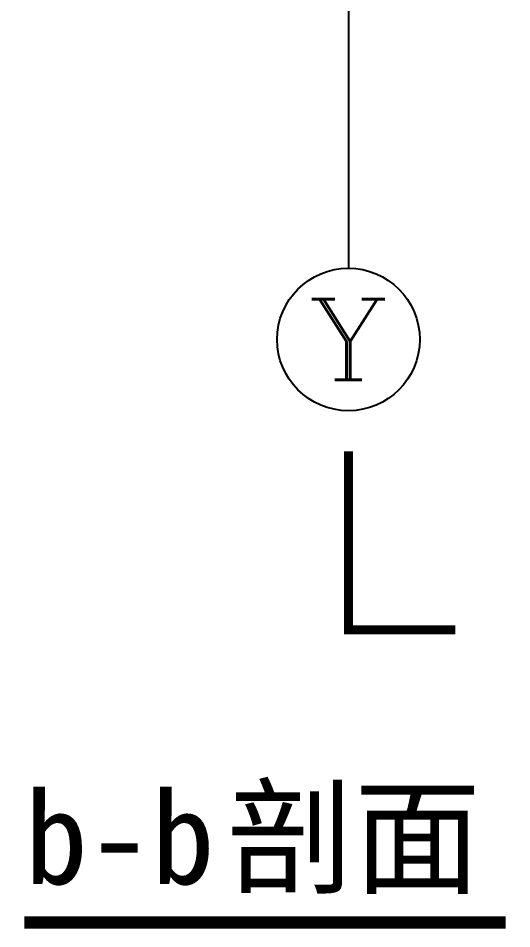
# Model space of a CAD drawing. Extents: x 0 to 125661, y -104936 to 8656.
# Drawn here: x 100699 to 101252, y -84088 to -83067 of the extents above; entities that cross this region are included whole.
import ezdxf
from ezdxf.enums import TextEntityAlignment as Align

# ---------------------------------------------------------------- set-up
doc = ezdxf.new("R2010")
doc.units = 0
doc.header["$LTSCALE"] = 800
doc.header["$MEASUREMENT"] = 0
doc.layers.get('0').update_dxf_attribs({"linetype": 'CONTINUOUS'})
for name, color, linetype in [('AXIS', 3, 'CONTINUOUS'), ('AXIS_TEXT', 7, 'CONTINUOUS'), ('DIM_SYMB', 3, 'CONTINUOUS'), ('PUB_TEXT', 7, 'CONTINUOUS')]:
    doc.layers.add(name, color=color, linetype=linetype)
doc.styles.add('_TCH_AXIS', font='COMPLEX', dxfattribs={"bigfont": 'GBCBIG'})
doc.styles.add('COMPLEX', font='COMPLEX')
doc.styles.add('黑体', font='SIMHEI.TTF')

# ---------------------------------------------------------------- blocks, each defined once
blk = doc.blocks.new('_AXISO')
blk.add_circle((0, 0), 0.5)
at = {"layer": 'AXIS_TEXT', "style": 'COMPLEX', "width": 1.041667}
blk.add_attdef('A', text='', height=0.56, dxfattribs=at).set_placement((-0.25, -0.28), (0.25, -0.28), align=Align.FIT)

msp = doc.modelspace()

# ---------------------------------------------------------------- linework, layer by layer
at = {"layer": 'AXIS'}
msp.add_line((101068.9, -82787.2), (101068.9, -83347.2), dxfattribs=at)
at = {"layer": 'DIM_SYMB'}
for points, const_width in [([(101188.9, -83752.9), (101068.9, -83752.9), (101068.9, -83552.9)], 10), ([(100705.5, -84081.5), (101245.1, -84081.5)], 14)]:
    msp.add_lwpolyline(points, dxfattribs=dict(at, const_width=const_width))

# ---------------------------------------------------------------- block references
at = {"layer": 'AXIS'}
ref = msp.add_blockref('_AXISO', (101068.9, -83427.2), dxfattribs=dict(at, xscale=160, yscale=160, zscale=160))
ref.add_attrib('A', 'Y', dxfattribs={"layer": 'AXIS_TEXT', "height": 90.5, "style": '_TCH_AXIS', "width": 1.105263}).set_placement((101023.6, -83472.4), (101114.1, -83472.4), align=Align.FIT)

# ---------------------------------------------------------------- texts
at = {"layer": 'PUB_TEXT', "style": '黑体'}
for s, p in [('剖面', (100932.4, -84038.1)), ('b-b', (100705.5, -84038.1))]:
    msp.add_text(s, height=104.56, dxfattribs=at).set_placement(p)

doc.saveas('drawing.dxf')
